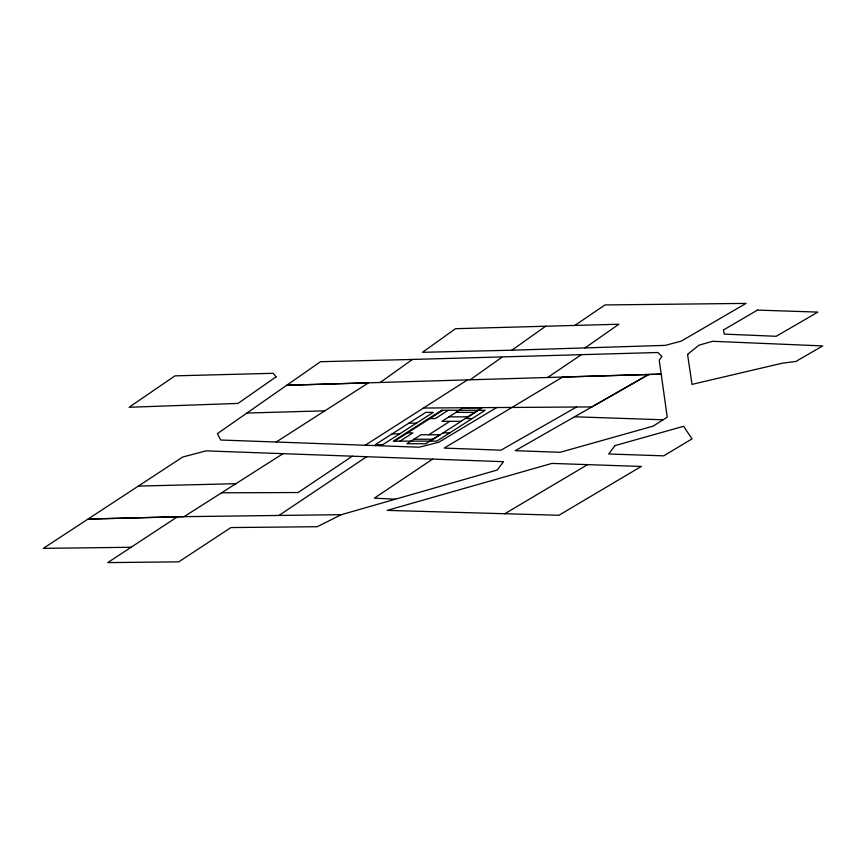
<?xml version="1.0" encoding="UTF-8"?>
<svg xmlns="http://www.w3.org/2000/svg" width="866" height="866" viewBox="0 0 866 866"><rect width="100%" height="100%" fill="white"/><g stroke="black" fill="none" stroke-linecap="round" stroke-linejoin="round"><path stroke-width="1.3" d="M380.185 382.491L412.454 359.455L657.824 352.505L661.927 356.478L659.221 360.126L667.242 417.174L653.116 426.137L560.161 452.301L515.248 450.677L648.623 374.491L591.868 406.923L423.463 408.027M470.13 379.806L501.782 357.355M585.037 347.905L618.887 324.23L455.538 328.701L422.456 352.31L511.86 350.21L545.677 326.233M496.651 407.55L438.856 442.212L419.209 447.202L220.7 440.015L217.377 433.66L320.496 361.707L412.454 359.455M574.84 325.432L604.988 304.94L746.027 303.403L681.326 341.096L665.38 345.361L511.86 350.21M547.691 377.489L581.021 354.887M352.354 456.198L298.066 492.538L221.555 492.808M278.96 515.454L366.675 456.718M432.621 459.11L374.339 498.156L395.405 499.195M341.334 514.675L177.53 516.742L107.763 562.597L178.732 561.861L230.93 527.567L317.183 526.712L341.334 514.675L497.246 470.022L503.503 461.686L206.032 450.872L182.694 457.031L43.3 548.362L131.102 547.269M276.189 442.017L368.548 382.826L286.765 385.262L661.202 374.112L562.629 377.046L444.193 448.101L501.003 450.168L576.54 407.02M365.203 445.243L467.532 379.882M394.55 441.162L442.851 410.3M399.951 441.162L412.876 432.892L407.485 432.903M448.242 410.3L435.317 418.559L429.915 418.57M428.822 434.764L449.855 421.331M439.82 434.754L425.791 443.717L406.901 443.728L420.919 434.775L440.166 434.754M460.842 421.32L481.875 407.886L462.985 407.897L441.952 421.331L461.199 421.32L430.175 441.14M478.476 410.278L465.54 418.538L472.219 418.538M283.063 453.665L184.079 516.656L88.029 519.07L177.53 516.742M504.781 513.733L587.603 464.631M246.94 413.039L324.847 410.83M138.333 486.097L235.877 483.683M455.971 412.378L474.871 412.368M448.967 416.86L467.856 416.838M408.914 423.149L416.47 423.138M443.111 432.87L449.79 432.87M392.092 433.898L399.648 433.888M413.916 439.246L432.805 439.235M574.591 416.784L663.139 419.783M614.871 445.644L608.69 453.99L663.724 455.852L692.021 438.867L683.599 426.299L614.871 445.644M688.34 353.696L687.615 354.649L692.01 384.385L782.344 363.179L795.951 361.436L822.7 345.913L712.675 341.301L699.046 345.155L688.34 353.696M276.059 376.862L238.009 403.415L129.099 407.269L174.954 375.866L273.158 373.3L276.059 376.862M425.747 412.4L375.27 444.648L382.826 444.637L433.303 412.389L425.747 412.4M441.563 410.3L393.272 441.162L436.854 441.13L485.155 410.278L441.563 410.3M757.436 310.093L723.424 330.011L724.29 334.114L776.174 336.3L817.861 312.106L757.436 310.093M641.262 466.449L558.938 515.259L387.134 510.388L551.859 463.418L641.262 466.449"/></g></svg>
